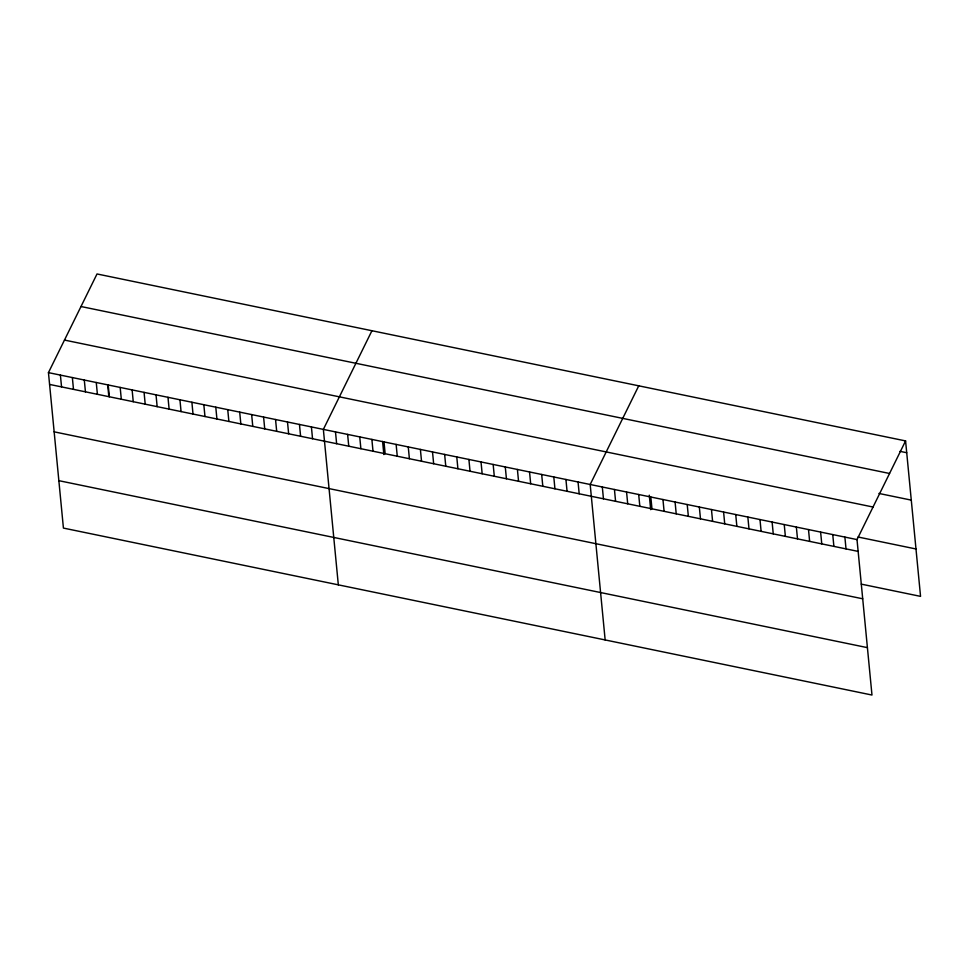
<?xml version="1.0" encoding="UTF-8"?>
<svg xmlns="http://www.w3.org/2000/svg" width="969" height="969" viewBox="0 0 969 969"><rect width="100%" height="100%" fill="white"/><g stroke="black" fill="none" stroke-linecap="round" stroke-linejoin="round"><path stroke-width="1.45" d="M905.579 440.919L857.008 539.588L871.979 695.039L63.421 528.081L48.45 372.629L97.021 273.961L905.579 440.919L920.55 596.371L861.259 584.125M371.939 330.72L323.355 429.4L338.326 584.852M638.753 385.819L590.182 484.488L605.153 639.94M899.983 451.336L906.718 452.729M80.996 306.519L889.554 473.478M878.944 493.451L911.284 500.125M64.475 340.071L873.033 507.029M858.037 537.008L915.984 548.975M48.45 372.629L857.008 539.588M49.589 384.427L858.146 551.397M54.155 431.835L862.713 598.794M58.855 480.672L867.412 647.643M844.883 537.092L846.022 548.89M832.746 534.585L833.885 546.383M820.622 532.078L821.76 543.875M808.497 529.571L809.636 541.38M796.361 527.063L797.499 538.873M784.236 524.568L785.374 536.366M772.111 522.061L773.25 533.858M759.987 519.554L761.113 531.363M747.85 517.046L748.989 528.856M735.725 514.551L736.864 526.349M723.601 512.044L724.727 523.841M711.464 509.537L712.603 521.346M699.339 507.029L700.478 518.839M687.215 504.534L688.353 516.332M675.078 502.027L676.217 513.824M662.953 499.519L664.092 511.329M650.829 497.012L651.967 508.822M649.291 495.183L650.683 509.67M638.692 494.505L639.831 506.315M626.568 492.01L627.706 503.807M614.443 489.502L615.581 501.3M602.318 486.995L603.445 498.805M578.057 481.993L579.196 493.79M565.932 479.485L567.059 491.283M553.796 476.978L554.934 488.788M541.671 474.471L542.81 486.281M529.546 471.976L530.673 483.773M517.41 469.468L518.548 481.266M505.285 466.961L506.424 478.771M493.16 464.454L494.299 476.263M481.024 461.959L482.162 473.756M468.899 459.451L470.038 471.249M456.774 456.944L457.913 468.742M444.638 454.437L445.776 466.246M432.513 451.929L433.652 463.739M420.389 449.434L421.527 461.232M408.264 446.927L409.39 458.725M396.127 444.42L397.266 456.229M384.003 441.912L385.141 453.722M382.585 441.404L383.857 454.57M371.878 439.417L373.004 451.215M359.741 436.91L360.88 448.708M347.617 434.403L348.755 446.212M335.492 431.895L336.631 443.705M311.412 426.929L312.539 438.727M299.457 424.458L300.596 436.268M287.502 421.987L288.641 433.797M275.547 419.516L276.686 431.326M263.592 417.058L264.731 428.855M251.649 414.587L252.776 426.384M239.694 412.116L240.833 423.925M227.739 409.645L228.878 421.454M215.784 407.186L216.923 418.983M203.829 404.715L204.968 416.513M191.886 402.244L193.013 414.054M179.931 399.773L181.07 411.583M167.976 397.314L169.115 409.112M156.021 394.843L157.16 406.641M144.066 392.372L145.205 404.17M132.123 389.901L133.25 401.711M120.168 387.43L121.307 399.24M108.213 384.972L109.352 396.769M107.68 384.632L108.819 396.491M96.258 382.501L97.397 394.298M84.303 380.03L85.442 391.839M72.36 377.559L73.487 389.368M60.405 375.1L61.544 386.897"/></g></svg>
